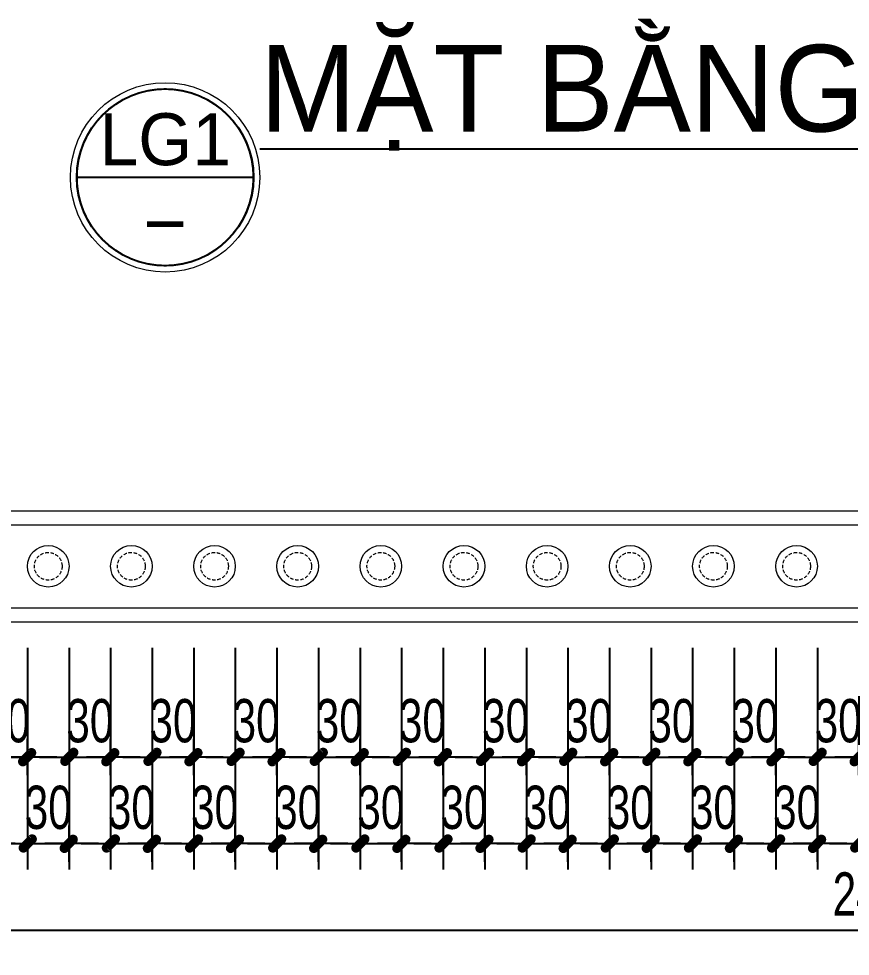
# Model space of a CAD drawing. Header units: inches. Extents: x 88947 to 296847, y 35049 to 161062.
# Drawn here: x 214519 to 215719, y 69585 to 70938 of the extents above; entities that cross this region are included whole.
import ezdxf
from ezdxf.enums import TextEntityAlignment as Align

# ---------------------------------------------------------------- set-up
doc = ezdxf.new("R2010")
doc.units = ezdxf.units.IN
doc.header["$MEASUREMENT"] = 0
doc.header["$PDMODE"] = 1
doc.linetypes.add('HIDDEN', pattern=[0.375, 0.25, -0.125])
for name, color, linetype, lineweight in [('A-Dims', 145, 'Continuous', 25), ('DIM', 7, 'Continuous', 25), ('KY HIEU', 4, 'Continuous', 25), ('THAY', 3, 'Continuous', 18)]:
    doc.layers.add(name, color=color, linetype=linetype, lineweight=lineweight)
doc.layers.add('NHO', color=8, linetype='Continuous')
doc.layers.add('text', color=2, linetype='Continuous')
doc.styles.add('FRANKO', font='VFRANKO.TTF')
doc.styles.add('TAS-MTEXT', font='VAVOB.TTF', dxfattribs={"width": 0.75})
doc.styles.add('VNCENTURYH', font='VHAVAN.TTF')
doc.styles.add('VNI-HELVE-CONDENSE', font='VNARIAL.TTF', dxfattribs={"width": 0.7})
doc.dimstyles.new('TAS-25', dxfattribs={"dimscale": 25, "dimtxt": 2.5, "dimasz": 0.7, "dimexe": 1.5, "dimexo": 1.5, "dimgap": 0.8, "dimtad": 1, "dimdec": 0, "dimlfac": 0.5, "dimzin": 3, "dimdsep": 46, "dimtxsty": 'VNI-HELVE-CONDENSE', "dimblk": 'TICK', "dimcen": 2.5, "dimclrt": 71, "dimazin": 2, "dimtfac": 0.75, "dimtdec": 0, "dimtix": 1, "dimtmove": 2, "dimatfit": 2, "dimldrblk": 'TICK123', "dimfxl": 1.5, "dimtolj": 1, "dimtzin": 0, "dimarcsym": 0})

# ---------------------------------------------------------------- blocks, each defined once
blk = doc.blocks.new('TICK')
at = {"layer": 'A-Dims', "color": 1}
for p, q in [((0, 1.5), (0, -1.5)), ((-2, 0), (2, 0))]:
    blk.add_line(p, q, dxfattribs=at)
at = {"layer": 'A-Dims', "color": 1, "const_width": 0.788}
blk.add_lwpolyline([(-0.334, -0.349), (0.383, 0.378)], dxfattribs=at)
at = {"layer": 'A-Dims', "color": 1, "const_width": 0.394}
for points in [[(0.244, 0.517, -0.414214), (0.523, 0.517, -1)], [(0.523, 0.517, -0.414214), (0.523, 0.238, -1)], [(-0.473, -0.21, 0.414214), (-0.473, -0.488, 1)], [(-0.473, -0.488, 0.414214), (-0.195, -0.488, 1)]]:
    blk.add_lwpolyline(points, format="xyb", dxfattribs=at)
blk = doc.blocks.new('*D1948')
at = {"layer": 'Defpoints', "color": 0}
for p in [(214471.8, 70067.6), (214531.8, 70067.6), (214531.8, 69872.3)]:
    blk.add_point(p, dxfattribs=at)
at = {"layer": 'DIM', "color": 0, "lineweight": -2}
for p, q in [((214471.8, 70030.1), (214471.8, 69834.8)), ((214531.8, 70030.1), (214531.8, 69834.8)), ((214454.3, 69872.3), (214436.8, 69872.3)), ((214471.8, 69872.3), (214531.8, 69872.3)), ((214549.3, 69872.3), (214566.8, 69872.3))]:
    blk.add_line(p, q, dxfattribs=at)
at = {"layer": 'DIM', "color": 0, "lineweight": -2, "xscale": 17.5, "yscale": 17.5, "zscale": 17.5}
blk.add_blockref('TICK', (214471.8, 69872.3), dxfattribs=at)
at = {"layer": 'DIM', "color": 0, "lineweight": -2, "xscale": 17.5, "yscale": 17.5, "zscale": 17.5, "rotation": 180}
blk.add_blockref('TICK', (214531.8, 69872.3), dxfattribs=at)
at = {"layer": 'DIM', "color": 71, "insert": (214501.8, 69924.3), "char_height": 62.5, "attachment_point": 5, "style": 'VNI-HELVE-CONDENSE'}
blk.add_mtext('\\A1;30', dxfattribs=at)
blk = doc.blocks.new('TICK123')
at = {"layer": 'A-Dims', "color": 1}
blk.add_lwpolyline([(0.046, 0, 0, 0.84, 0), (-2.111, 0, 8.4, 8.4, 0)], format="xyseb", dxfattribs=at)
blk = doc.blocks.new('*D1949')
at = {"layer": 'Defpoints', "color": 0}
for p in [(214531.8, 70067.6), (214591.8, 70067.6), (214591.8, 69747.3)]:
    blk.add_point(p, dxfattribs=at)
at = {"layer": 'DIM', "color": 0, "lineweight": -2}
for p, q in [((214531.8, 70030.1), (214531.8, 69709.8)), ((214591.8, 70030.1), (214591.8, 69709.8)), ((214514.3, 69747.3), (214496.8, 69747.3)), ((214531.8, 69747.3), (214591.8, 69747.3)), ((214609.3, 69747.3), (214626.8, 69747.3))]:
    blk.add_line(p, q, dxfattribs=at)
at = {"layer": 'DIM', "color": 0, "lineweight": -2, "xscale": 17.5, "yscale": 17.5, "zscale": 17.5}
blk.add_blockref('TICK', (214531.8, 69747.3), dxfattribs=at)
at = {"layer": 'DIM', "color": 0, "lineweight": -2, "xscale": 17.5, "yscale": 17.5, "zscale": 17.5, "rotation": 180}
blk.add_blockref('TICK', (214591.8, 69747.3), dxfattribs=at)
at = {"layer": 'DIM', "color": 71, "insert": (214561.8, 69799.3), "char_height": 62.5, "attachment_point": 5, "style": 'VNI-HELVE-CONDENSE'}
blk.add_mtext('\\A1;30', dxfattribs=at)
blk = doc.blocks.new('*D1950')
at = {"layer": 'Defpoints', "color": 0}
for p in [(214591.8, 70067.6), (214651.8, 70067.6), (214651.8, 69872.3)]:
    blk.add_point(p, dxfattribs=at)
at = {"layer": 'DIM', "color": 0, "lineweight": -2}
for p, q in [((214591.8, 70030.1), (214591.8, 69834.8)), ((214651.8, 70030.1), (214651.8, 69834.8)), ((214574.3, 69872.3), (214556.8, 69872.3)), ((214591.8, 69872.3), (214651.8, 69872.3)), ((214669.3, 69872.3), (214686.8, 69872.3))]:
    blk.add_line(p, q, dxfattribs=at)
at = {"layer": 'DIM', "color": 0, "lineweight": -2, "xscale": 17.5, "yscale": 17.5, "zscale": 17.5}
blk.add_blockref('TICK', (214591.8, 69872.3), dxfattribs=at)
at = {"layer": 'DIM', "color": 0, "lineweight": -2, "xscale": 17.5, "yscale": 17.5, "zscale": 17.5, "rotation": 180}
blk.add_blockref('TICK', (214651.8, 69872.3), dxfattribs=at)
at = {"layer": 'DIM', "color": 71, "insert": (214621.8, 69924.3), "char_height": 62.5, "attachment_point": 5, "style": 'VNI-HELVE-CONDENSE'}
blk.add_mtext('\\A1;30', dxfattribs=at)
blk = doc.blocks.new('*D1951')
at = {"layer": 'Defpoints', "color": 0}
for p in [(214651.8, 70067.6), (214711.8, 70067.6), (214711.8, 69747.3)]:
    blk.add_point(p, dxfattribs=at)
at = {"layer": 'DIM', "color": 0, "lineweight": -2}
for p, q in [((214651.8, 70030.1), (214651.8, 69709.8)), ((214711.8, 70030.1), (214711.8, 69709.8)), ((214634.3, 69747.3), (214616.8, 69747.3)), ((214651.8, 69747.3), (214711.8, 69747.3)), ((214729.3, 69747.3), (214746.8, 69747.3))]:
    blk.add_line(p, q, dxfattribs=at)
at = {"layer": 'DIM', "color": 0, "lineweight": -2, "xscale": 17.5, "yscale": 17.5, "zscale": 17.5}
blk.add_blockref('TICK', (214651.8, 69747.3), dxfattribs=at)
at = {"layer": 'DIM', "color": 0, "lineweight": -2, "xscale": 17.5, "yscale": 17.5, "zscale": 17.5, "rotation": 180}
blk.add_blockref('TICK', (214711.8, 69747.3), dxfattribs=at)
at = {"layer": 'DIM', "color": 71, "insert": (214681.8, 69799.3), "char_height": 62.5, "attachment_point": 5, "style": 'VNI-HELVE-CONDENSE'}
blk.add_mtext('\\A1;30', dxfattribs=at)
blk = doc.blocks.new('*D1952')
at = {"layer": 'Defpoints', "color": 0}
for p in [(214711.8, 70067.6), (214771.8, 70067.6), (214771.8, 69872.3)]:
    blk.add_point(p, dxfattribs=at)
at = {"layer": 'DIM', "color": 0, "lineweight": -2}
for p, q in [((214711.8, 70030.1), (214711.8, 69834.8)), ((214771.8, 70030.1), (214771.8, 69834.8)), ((214694.3, 69872.3), (214676.8, 69872.3)), ((214711.8, 69872.3), (214771.8, 69872.3)), ((214789.3, 69872.3), (214806.8, 69872.3))]:
    blk.add_line(p, q, dxfattribs=at)
at = {"layer": 'DIM', "color": 0, "lineweight": -2, "xscale": 17.5, "yscale": 17.5, "zscale": 17.5}
blk.add_blockref('TICK', (214711.8, 69872.3), dxfattribs=at)
at = {"layer": 'DIM', "color": 0, "lineweight": -2, "xscale": 17.5, "yscale": 17.5, "zscale": 17.5, "rotation": 180}
blk.add_blockref('TICK', (214771.8, 69872.3), dxfattribs=at)
at = {"layer": 'DIM', "color": 71, "insert": (214741.8, 69924.3), "char_height": 62.5, "attachment_point": 5, "style": 'VNI-HELVE-CONDENSE'}
blk.add_mtext('\\A1;30', dxfattribs=at)
blk = doc.blocks.new('*D1953')
at = {"layer": 'Defpoints', "color": 0}
for p in [(214771.8, 70067.6), (214831.8, 70067.6), (214831.8, 69747.3)]:
    blk.add_point(p, dxfattribs=at)
at = {"layer": 'DIM', "color": 0, "lineweight": -2}
for p, q in [((214771.8, 70030.1), (214771.8, 69709.8)), ((214831.8, 70030.1), (214831.8, 69709.8)), ((214754.3, 69747.3), (214736.8, 69747.3)), ((214771.8, 69747.3), (214831.8, 69747.3)), ((214849.3, 69747.3), (214866.8, 69747.3))]:
    blk.add_line(p, q, dxfattribs=at)
at = {"layer": 'DIM', "color": 0, "lineweight": -2, "xscale": 17.5, "yscale": 17.5, "zscale": 17.5}
blk.add_blockref('TICK', (214771.8, 69747.3), dxfattribs=at)
at = {"layer": 'DIM', "color": 0, "lineweight": -2, "xscale": 17.5, "yscale": 17.5, "zscale": 17.5, "rotation": 180}
blk.add_blockref('TICK', (214831.8, 69747.3), dxfattribs=at)
at = {"layer": 'DIM', "color": 71, "insert": (214801.8, 69799.3), "char_height": 62.5, "attachment_point": 5, "style": 'VNI-HELVE-CONDENSE'}
blk.add_mtext('\\A1;30', dxfattribs=at)
blk = doc.blocks.new('*D1954')
at = {"layer": 'Defpoints', "color": 0}
for p in [(214831.8, 70067.6), (214891.8, 70067.6), (214891.8, 69872.3)]:
    blk.add_point(p, dxfattribs=at)
at = {"layer": 'DIM', "color": 0, "lineweight": -2}
for p, q in [((214831.8, 70030.1), (214831.8, 69834.8)), ((214891.8, 70030.1), (214891.8, 69834.8)), ((214814.3, 69872.3), (214796.8, 69872.3)), ((214831.8, 69872.3), (214891.8, 69872.3)), ((214909.3, 69872.3), (214926.8, 69872.3))]:
    blk.add_line(p, q, dxfattribs=at)
at = {"layer": 'DIM', "color": 0, "lineweight": -2, "xscale": 17.5, "yscale": 17.5, "zscale": 17.5}
blk.add_blockref('TICK', (214831.8, 69872.3), dxfattribs=at)
at = {"layer": 'DIM', "color": 0, "lineweight": -2, "xscale": 17.5, "yscale": 17.5, "zscale": 17.5, "rotation": 180}
blk.add_blockref('TICK', (214891.8, 69872.3), dxfattribs=at)
at = {"layer": 'DIM', "color": 71, "insert": (214861.8, 69924.3), "char_height": 62.5, "attachment_point": 5, "style": 'VNI-HELVE-CONDENSE'}
blk.add_mtext('\\A1;30', dxfattribs=at)
blk = doc.blocks.new('*D1955')
at = {"layer": 'Defpoints', "color": 0}
for p in [(214891.8, 70067.6), (214951.8, 70067.6), (214951.8, 69747.3)]:
    blk.add_point(p, dxfattribs=at)
at = {"layer": 'DIM', "color": 0, "lineweight": -2}
for p, q in [((214891.8, 70030.1), (214891.8, 69709.8)), ((214951.8, 70030.1), (214951.8, 69709.8)), ((214874.3, 69747.3), (214856.8, 69747.3)), ((214891.8, 69747.3), (214951.8, 69747.3)), ((214969.3, 69747.3), (214986.8, 69747.3))]:
    blk.add_line(p, q, dxfattribs=at)
at = {"layer": 'DIM', "color": 0, "lineweight": -2, "xscale": 17.5, "yscale": 17.5, "zscale": 17.5}
blk.add_blockref('TICK', (214891.8, 69747.3), dxfattribs=at)
at = {"layer": 'DIM', "color": 0, "lineweight": -2, "xscale": 17.5, "yscale": 17.5, "zscale": 17.5, "rotation": 180}
blk.add_blockref('TICK', (214951.8, 69747.3), dxfattribs=at)
at = {"layer": 'DIM', "color": 71, "insert": (214921.8, 69799.3), "char_height": 62.5, "attachment_point": 5, "style": 'VNI-HELVE-CONDENSE'}
blk.add_mtext('\\A1;30', dxfattribs=at)
blk = doc.blocks.new('*D1956')
at = {"layer": 'Defpoints', "color": 0}
for p in [(214951.8, 70067.6), (215011.8, 70067.6), (215011.8, 69872.3)]:
    blk.add_point(p, dxfattribs=at)
at = {"layer": 'DIM', "color": 0, "lineweight": -2}
for p, q in [((214951.8, 70030.1), (214951.8, 69834.8)), ((215011.8, 70030.1), (215011.8, 69834.8)), ((214934.3, 69872.3), (214916.8, 69872.3)), ((214951.8, 69872.3), (215011.8, 69872.3)), ((215029.3, 69872.3), (215046.8, 69872.3))]:
    blk.add_line(p, q, dxfattribs=at)
at = {"layer": 'DIM', "color": 0, "lineweight": -2, "xscale": 17.5, "yscale": 17.5, "zscale": 17.5}
blk.add_blockref('TICK', (214951.8, 69872.3), dxfattribs=at)
at = {"layer": 'DIM', "color": 0, "lineweight": -2, "xscale": 17.5, "yscale": 17.5, "zscale": 17.5, "rotation": 180}
blk.add_blockref('TICK', (215011.8, 69872.3), dxfattribs=at)
at = {"layer": 'DIM', "color": 71, "insert": (214981.8, 69924.3), "char_height": 62.5, "attachment_point": 5, "style": 'VNI-HELVE-CONDENSE'}
blk.add_mtext('\\A1;30', dxfattribs=at)
blk = doc.blocks.new('*D1957')
at = {"layer": 'Defpoints', "color": 0}
for p in [(215011.8, 70067.6), (215071.8, 70067.6), (215071.8, 69747.3)]:
    blk.add_point(p, dxfattribs=at)
at = {"layer": 'DIM', "color": 0, "lineweight": -2}
for p, q in [((215011.8, 70030.1), (215011.8, 69709.8)), ((215071.8, 70030.1), (215071.8, 69709.8)), ((214994.3, 69747.3), (214976.8, 69747.3)), ((215011.8, 69747.3), (215071.8, 69747.3)), ((215089.3, 69747.3), (215106.8, 69747.3))]:
    blk.add_line(p, q, dxfattribs=at)
at = {"layer": 'DIM', "color": 0, "lineweight": -2, "xscale": 17.5, "yscale": 17.5, "zscale": 17.5}
blk.add_blockref('TICK', (215011.8, 69747.3), dxfattribs=at)
at = {"layer": 'DIM', "color": 0, "lineweight": -2, "xscale": 17.5, "yscale": 17.5, "zscale": 17.5, "rotation": 180}
blk.add_blockref('TICK', (215071.8, 69747.3), dxfattribs=at)
at = {"layer": 'DIM', "color": 71, "insert": (215041.8, 69799.3), "char_height": 62.5, "attachment_point": 5, "style": 'VNI-HELVE-CONDENSE'}
blk.add_mtext('\\A1;30', dxfattribs=at)
blk = doc.blocks.new('*D1958')
at = {"layer": 'Defpoints', "color": 0}
for p in [(215071.8, 70067.6), (215131.8, 70067.6), (215131.8, 69872.3)]:
    blk.add_point(p, dxfattribs=at)
at = {"layer": 'DIM', "color": 0, "lineweight": -2}
for p, q in [((215071.8, 70030.1), (215071.8, 69834.8)), ((215131.8, 70030.1), (215131.8, 69834.8)), ((215054.3, 69872.3), (215036.8, 69872.3)), ((215071.8, 69872.3), (215131.8, 69872.3)), ((215149.3, 69872.3), (215166.8, 69872.3))]:
    blk.add_line(p, q, dxfattribs=at)
at = {"layer": 'DIM', "color": 0, "lineweight": -2, "xscale": 17.5, "yscale": 17.5, "zscale": 17.5}
blk.add_blockref('TICK', (215071.8, 69872.3), dxfattribs=at)
at = {"layer": 'DIM', "color": 0, "lineweight": -2, "xscale": 17.5, "yscale": 17.5, "zscale": 17.5, "rotation": 180}
blk.add_blockref('TICK', (215131.8, 69872.3), dxfattribs=at)
at = {"layer": 'DIM', "color": 71, "insert": (215101.8, 69924.3), "char_height": 62.5, "attachment_point": 5, "style": 'VNI-HELVE-CONDENSE'}
blk.add_mtext('\\A1;30', dxfattribs=at)
blk = doc.blocks.new('*D1959')
at = {"layer": 'Defpoints', "color": 0}
for p in [(215131.8, 70067.6), (215191.8, 70067.6), (215191.8, 69747.3)]:
    blk.add_point(p, dxfattribs=at)
at = {"layer": 'DIM', "color": 0, "lineweight": -2}
for p, q in [((215131.8, 70030.1), (215131.8, 69709.8)), ((215191.8, 70030.1), (215191.8, 69709.8)), ((215114.3, 69747.3), (215096.8, 69747.3)), ((215131.8, 69747.3), (215191.8, 69747.3)), ((215209.3, 69747.3), (215226.8, 69747.3))]:
    blk.add_line(p, q, dxfattribs=at)
at = {"layer": 'DIM', "color": 0, "lineweight": -2, "xscale": 17.5, "yscale": 17.5, "zscale": 17.5}
blk.add_blockref('TICK', (215131.8, 69747.3), dxfattribs=at)
at = {"layer": 'DIM', "color": 0, "lineweight": -2, "xscale": 17.5, "yscale": 17.5, "zscale": 17.5, "rotation": 180}
blk.add_blockref('TICK', (215191.8, 69747.3), dxfattribs=at)
at = {"layer": 'DIM', "color": 71, "insert": (215161.8, 69799.3), "char_height": 62.5, "attachment_point": 5, "style": 'VNI-HELVE-CONDENSE'}
blk.add_mtext('\\A1;30', dxfattribs=at)
blk = doc.blocks.new('*D1960')
at = {"layer": 'Defpoints', "color": 0}
for p in [(215191.8, 70067.6), (215251.8, 70067.6), (215251.8, 69872.3)]:
    blk.add_point(p, dxfattribs=at)
at = {"layer": 'DIM', "color": 0, "lineweight": -2}
for p, q in [((215191.8, 70030.1), (215191.8, 69834.8)), ((215251.8, 70030.1), (215251.8, 69834.8)), ((215174.3, 69872.3), (215156.8, 69872.3)), ((215191.8, 69872.3), (215251.8, 69872.3)), ((215269.3, 69872.3), (215286.8, 69872.3))]:
    blk.add_line(p, q, dxfattribs=at)
at = {"layer": 'DIM', "color": 0, "lineweight": -2, "xscale": 17.5, "yscale": 17.5, "zscale": 17.5}
blk.add_blockref('TICK', (215191.8, 69872.3), dxfattribs=at)
at = {"layer": 'DIM', "color": 0, "lineweight": -2, "xscale": 17.5, "yscale": 17.5, "zscale": 17.5, "rotation": 180}
blk.add_blockref('TICK', (215251.8, 69872.3), dxfattribs=at)
at = {"layer": 'DIM', "color": 71, "insert": (215221.8, 69924.3), "char_height": 62.5, "attachment_point": 5, "style": 'VNI-HELVE-CONDENSE'}
blk.add_mtext('\\A1;30', dxfattribs=at)
blk = doc.blocks.new('*D1961')
at = {"layer": 'Defpoints', "color": 0}
for p in [(215251.8, 70067.6), (215311.8, 70067.6), (215311.8, 69747.3)]:
    blk.add_point(p, dxfattribs=at)
at = {"layer": 'DIM', "color": 0, "lineweight": -2}
for p, q in [((215251.8, 70030.1), (215251.8, 69709.8)), ((215311.8, 70030.1), (215311.8, 69709.8)), ((215234.3, 69747.3), (215216.8, 69747.3)), ((215251.8, 69747.3), (215311.8, 69747.3)), ((215329.3, 69747.3), (215346.8, 69747.3))]:
    blk.add_line(p, q, dxfattribs=at)
at = {"layer": 'DIM', "color": 0, "lineweight": -2, "xscale": 17.5, "yscale": 17.5, "zscale": 17.5}
blk.add_blockref('TICK', (215251.8, 69747.3), dxfattribs=at)
at = {"layer": 'DIM', "color": 0, "lineweight": -2, "xscale": 17.5, "yscale": 17.5, "zscale": 17.5, "rotation": 180}
blk.add_blockref('TICK', (215311.8, 69747.3), dxfattribs=at)
at = {"layer": 'DIM', "color": 71, "insert": (215281.8, 69799.3), "char_height": 62.5, "attachment_point": 5, "style": 'VNI-HELVE-CONDENSE'}
blk.add_mtext('\\A1;30', dxfattribs=at)
blk = doc.blocks.new('*D1962')
at = {"layer": 'Defpoints', "color": 0}
for p in [(215311.8, 70067.6), (215371.8, 70067.6), (215371.8, 69872.3)]:
    blk.add_point(p, dxfattribs=at)
at = {"layer": 'DIM', "color": 0, "lineweight": -2}
for p, q in [((215311.8, 70030.1), (215311.8, 69834.8)), ((215371.8, 70030.1), (215371.8, 69834.8)), ((215294.3, 69872.3), (215276.8, 69872.3)), ((215311.8, 69872.3), (215371.8, 69872.3)), ((215389.3, 69872.3), (215406.8, 69872.3))]:
    blk.add_line(p, q, dxfattribs=at)
at = {"layer": 'DIM', "color": 0, "lineweight": -2, "xscale": 17.5, "yscale": 17.5, "zscale": 17.5}
blk.add_blockref('TICK', (215311.8, 69872.3), dxfattribs=at)
at = {"layer": 'DIM', "color": 0, "lineweight": -2, "xscale": 17.5, "yscale": 17.5, "zscale": 17.5, "rotation": 180}
blk.add_blockref('TICK', (215371.8, 69872.3), dxfattribs=at)
at = {"layer": 'DIM', "color": 71, "insert": (215341.8, 69924.3), "char_height": 62.5, "attachment_point": 5, "style": 'VNI-HELVE-CONDENSE'}
blk.add_mtext('\\A1;30', dxfattribs=at)
blk = doc.blocks.new('*D1963')
at = {"layer": 'Defpoints', "color": 0}
for p in [(215371.8, 70067.6), (215431.8, 70067.6), (215431.8, 69747.3)]:
    blk.add_point(p, dxfattribs=at)
at = {"layer": 'DIM', "color": 0, "lineweight": -2}
for p, q in [((215371.8, 70030.1), (215371.8, 69709.8)), ((215431.8, 70030.1), (215431.8, 69709.8)), ((215354.3, 69747.3), (215336.8, 69747.3)), ((215371.8, 69747.3), (215431.8, 69747.3)), ((215449.3, 69747.3), (215466.8, 69747.3))]:
    blk.add_line(p, q, dxfattribs=at)
at = {"layer": 'DIM', "color": 0, "lineweight": -2, "xscale": 17.5, "yscale": 17.5, "zscale": 17.5}
blk.add_blockref('TICK', (215371.8, 69747.3), dxfattribs=at)
at = {"layer": 'DIM', "color": 0, "lineweight": -2, "xscale": 17.5, "yscale": 17.5, "zscale": 17.5, "rotation": 180}
blk.add_blockref('TICK', (215431.8, 69747.3), dxfattribs=at)
at = {"layer": 'DIM', "color": 71, "insert": (215401.8, 69799.3), "char_height": 62.5, "attachment_point": 5, "style": 'VNI-HELVE-CONDENSE'}
blk.add_mtext('\\A1;30', dxfattribs=at)
blk = doc.blocks.new('*D1964')
at = {"layer": 'Defpoints', "color": 0}
for p in [(215431.8, 70067.6), (215491.8, 70067.6), (215491.8, 69872.3)]:
    blk.add_point(p, dxfattribs=at)
at = {"layer": 'DIM', "color": 0, "lineweight": -2}
for p, q in [((215431.8, 70030.1), (215431.8, 69834.8)), ((215491.8, 70030.1), (215491.8, 69834.8)), ((215414.3, 69872.3), (215396.8, 69872.3)), ((215431.8, 69872.3), (215491.8, 69872.3)), ((215509.3, 69872.3), (215526.8, 69872.3))]:
    blk.add_line(p, q, dxfattribs=at)
at = {"layer": 'DIM', "color": 0, "lineweight": -2, "xscale": 17.5, "yscale": 17.5, "zscale": 17.5}
blk.add_blockref('TICK', (215431.8, 69872.3), dxfattribs=at)
at = {"layer": 'DIM', "color": 0, "lineweight": -2, "xscale": 17.5, "yscale": 17.5, "zscale": 17.5, "rotation": 180}
blk.add_blockref('TICK', (215491.8, 69872.3), dxfattribs=at)
at = {"layer": 'DIM', "color": 71, "insert": (215461.8, 69924.3), "char_height": 62.5, "attachment_point": 5, "style": 'VNI-HELVE-CONDENSE'}
blk.add_mtext('\\A1;30', dxfattribs=at)
blk = doc.blocks.new('*D1965')
at = {"layer": 'Defpoints', "color": 0}
for p in [(215491.8, 70067.6), (215551.8, 70067.6), (215551.8, 69747.3)]:
    blk.add_point(p, dxfattribs=at)
at = {"layer": 'DIM', "color": 0, "lineweight": -2}
for p, q in [((215491.8, 70030.1), (215491.8, 69709.8)), ((215551.8, 70030.1), (215551.8, 69709.8)), ((215474.3, 69747.3), (215456.8, 69747.3)), ((215491.8, 69747.3), (215551.8, 69747.3)), ((215569.3, 69747.3), (215586.8, 69747.3))]:
    blk.add_line(p, q, dxfattribs=at)
at = {"layer": 'DIM', "color": 0, "lineweight": -2, "xscale": 17.5, "yscale": 17.5, "zscale": 17.5}
blk.add_blockref('TICK', (215491.8, 69747.3), dxfattribs=at)
at = {"layer": 'DIM', "color": 0, "lineweight": -2, "xscale": 17.5, "yscale": 17.5, "zscale": 17.5, "rotation": 180}
blk.add_blockref('TICK', (215551.8, 69747.3), dxfattribs=at)
at = {"layer": 'DIM', "color": 71, "insert": (215521.8, 69799.3), "char_height": 62.5, "attachment_point": 5, "style": 'VNI-HELVE-CONDENSE'}
blk.add_mtext('\\A1;30', dxfattribs=at)
blk = doc.blocks.new('*D1966')
at = {"layer": 'Defpoints', "color": 0}
for p in [(215551.8, 70067.6), (215611.8, 70067.6), (215611.8, 69872.3)]:
    blk.add_point(p, dxfattribs=at)
at = {"layer": 'DIM', "color": 0, "lineweight": -2}
for p, q in [((215551.8, 70030.1), (215551.8, 69834.8)), ((215611.8, 70030.1), (215611.8, 69834.8)), ((215534.3, 69872.3), (215516.8, 69872.3)), ((215551.8, 69872.3), (215611.8, 69872.3)), ((215629.3, 69872.3), (215646.8, 69872.3))]:
    blk.add_line(p, q, dxfattribs=at)
at = {"layer": 'DIM', "color": 0, "lineweight": -2, "xscale": 17.5, "yscale": 17.5, "zscale": 17.5}
blk.add_blockref('TICK', (215551.8, 69872.3), dxfattribs=at)
at = {"layer": 'DIM', "color": 0, "lineweight": -2, "xscale": 17.5, "yscale": 17.5, "zscale": 17.5, "rotation": 180}
blk.add_blockref('TICK', (215611.8, 69872.3), dxfattribs=at)
at = {"layer": 'DIM', "color": 71, "insert": (215581.8, 69924.3), "char_height": 62.5, "attachment_point": 5, "style": 'VNI-HELVE-CONDENSE'}
blk.add_mtext('\\A1;30', dxfattribs=at)
blk = doc.blocks.new('*D1967')
at = {"layer": 'Defpoints', "color": 0}
for p in [(215611.8, 70067.6), (215671.8, 70067.6), (215671.8, 69747.3)]:
    blk.add_point(p, dxfattribs=at)
at = {"layer": 'DIM', "color": 0, "lineweight": -2}
for p, q in [((215611.8, 70030.1), (215611.8, 69709.8)), ((215671.8, 70030.1), (215671.8, 69709.8)), ((215594.3, 69747.3), (215576.8, 69747.3)), ((215611.8, 69747.3), (215671.8, 69747.3)), ((215689.3, 69747.3), (215706.8, 69747.3))]:
    blk.add_line(p, q, dxfattribs=at)
at = {"layer": 'DIM', "color": 0, "lineweight": -2, "xscale": 17.5, "yscale": 17.5, "zscale": 17.5}
blk.add_blockref('TICK', (215611.8, 69747.3), dxfattribs=at)
at = {"layer": 'DIM', "color": 0, "lineweight": -2, "xscale": 17.5, "yscale": 17.5, "zscale": 17.5, "rotation": 180}
blk.add_blockref('TICK', (215671.8, 69747.3), dxfattribs=at)
at = {"layer": 'DIM', "color": 71, "insert": (215641.8, 69799.3), "char_height": 62.5, "attachment_point": 5, "style": 'VNI-HELVE-CONDENSE'}
blk.add_mtext('\\A1;30', dxfattribs=at)
blk = doc.blocks.new('*D1968')
at = {"layer": 'Defpoints', "color": 0}
for p in [(215671.8, 70067.6), (215731.8, 70067.6), (215731.8, 69872.3)]:
    blk.add_point(p, dxfattribs=at)
at = {"layer": 'DIM', "color": 0, "lineweight": -2}
for p, q in [((215671.8, 70030.1), (215671.8, 69834.8)), ((215731.8, 70030.1), (215731.8, 69834.8)), ((215654.3, 69872.3), (215636.8, 69872.3)), ((215671.8, 69872.3), (215731.8, 69872.3)), ((215749.3, 69872.3), (215766.8, 69872.3))]:
    blk.add_line(p, q, dxfattribs=at)
at = {"layer": 'DIM', "color": 0, "lineweight": -2, "xscale": 17.5, "yscale": 17.5, "zscale": 17.5}
blk.add_blockref('TICK', (215671.8, 69872.3), dxfattribs=at)
at = {"layer": 'DIM', "color": 0, "lineweight": -2, "xscale": 17.5, "yscale": 17.5, "zscale": 17.5, "rotation": 180}
blk.add_blockref('TICK', (215731.8, 69872.3), dxfattribs=at)
at = {"layer": 'DIM', "color": 71, "insert": (215701.8, 69924.3), "char_height": 62.5, "attachment_point": 5, "style": 'VNI-HELVE-CONDENSE'}
blk.add_mtext('\\A1;30', dxfattribs=at)
blk = doc.blocks.new('*D1969')
at = {"layer": 'Defpoints', "color": 0}
for p in [(215731.8, 70067.6), (215791.8, 70067.6), (215791.8, 69747.3)]:
    blk.add_point(p, dxfattribs=at)
at = {"layer": 'DIM', "color": 0, "lineweight": -2}
for p, q in [((215731.8, 70030.1), (215731.8, 69709.8)), ((215791.8, 70030.1), (215791.8, 69709.8)), ((215714.3, 69747.3), (215696.8, 69747.3)), ((215731.8, 69747.3), (215791.8, 69747.3)), ((215809.3, 69747.3), (215826.8, 69747.3))]:
    blk.add_line(p, q, dxfattribs=at)
at = {"layer": 'DIM', "color": 0, "lineweight": -2, "xscale": 17.5, "yscale": 17.5, "zscale": 17.5}
blk.add_blockref('TICK', (215731.8, 69747.3), dxfattribs=at)
at = {"layer": 'DIM', "color": 0, "lineweight": -2, "xscale": 17.5, "yscale": 17.5, "zscale": 17.5, "rotation": 180}
blk.add_blockref('TICK', (215791.8, 69747.3), dxfattribs=at)
at = {"layer": 'DIM', "color": 71, "insert": (215761.8, 69799.3), "char_height": 62.5, "attachment_point": 5, "style": 'VNI-HELVE-CONDENSE'}
blk.add_mtext('\\A1;30', dxfattribs=at)
blk = doc.blocks.new('*D2009')
at = {"layer": 'Defpoints', "color": 0}
for p in [(213361.8, 70067.6), (218161.8, 70067.6), (218161.8, 69622.3)]:
    blk.add_point(p, dxfattribs=at)
at = {"layer": 'DIM', "color": 0, "lineweight": -2}
for p, q in [((213361.8, 70030.1), (213361.8, 69584.8)), ((218161.8, 70030.1), (218161.8, 69584.8)), ((213379.3, 69622.3), (218144.3, 69622.3))]:
    blk.add_line(p, q, dxfattribs=at)
at = {"layer": 'DIM', "color": 0, "lineweight": -2, "xscale": 17.5, "yscale": 17.5, "zscale": 17.5, "rotation": 180}
blk.add_blockref('TICK', (213361.8, 69622.3), dxfattribs=at)
at = {"layer": 'DIM', "color": 0, "lineweight": -2, "xscale": 17.5, "yscale": 17.5, "zscale": 17.5}
blk.add_blockref('TICK', (218161.8, 69622.3), dxfattribs=at)
at = {"layer": 'DIM', "color": 71, "insert": (215761.8, 69674.2), "char_height": 62.5, "attachment_point": 5, "style": 'VNI-HELVE-CONDENSE'}
blk.add_mtext('\\A1;2400', dxfattribs=at)

msp = doc.modelspace()

# ---------------------------------------------------------------- linework, layer by layer
at = {"layer": 'KY HIEU'}
msp.add_line((214858, 70708.8), (214603, 70708.8), dxfattribs=at)
at = {"layer": 'KY HIEU', "const_width": 2.75}
msp.add_lwpolyline([(214603.1, 70708.8, 1), (214857.9, 70708.8, 1)], format="xyb", close=True, dxfattribs=at)
at = {"layer": 'NHO'}
msp.add_circle((214730.5, 70708.8), 127.5, dxfattribs=at)
at = {"layer": 'THAY'}
for p, q in [((213361.8, 70227.6), (218161.8, 70227.6)), ((213361.8, 70207.6), (218161.8, 70207.6)), ((213361.8, 70087.6), (218161.8, 70087.6)), ((213361.8, 70067.6), (218161.8, 70067.6))]:
    msp.add_line(p, q, dxfattribs=at)
at = {"layer": 'THAY', "color": 8}
msp.add_circle((214730.5, 70708.8), 136.6, dxfattribs=at)
at = {"layer": 'THAY'}
for centre in [(214561.8, 70147.6), (214681.8, 70147.6), (214801.8, 70147.6), (214921.8, 70147.6), (215041.8, 70147.6), (215161.8, 70147.6), (215281.8, 70147.6), (215401.8, 70147.6), (215521.8, 70147.6), (215641.8, 70147.6)]:
    msp.add_circle(centre, 30, dxfattribs=at)
at = {"layer": 'THAY', "linetype": 'HIDDEN', "ltscale": 20}
for centre in [(214561.8, 70147.6), (214681.8, 70147.6), (214801.8, 70147.6), (214921.8, 70147.6), (215041.8, 70147.6), (215161.8, 70147.6), (215281.8, 70147.6), (215401.8, 70147.6), (215521.8, 70147.6), (215641.8, 70147.6)]:
    msp.add_circle(centre, 20, dxfattribs=at)

# ---------------------------------------------------------------- texts
at = {"layer": 'text', "style": 'FRANKO'}
msp.add_text('LG1', height=75, dxfattribs=at).set_placement((214730.7, 70726.3), align=Align.CENTER)
at = {"layer": 'text', "style": 'TAS-MTEXT', "width": 0.75}
msp.add_text('_', height=90, dxfattribs=at).set_placement((214730.7, 70663.2), align=Align.CENTER)
at = {"layer": 'text', "insert": (214867.1, 70899.9), "char_height": 125, "width": 6721.758, "attachment_point": 1, "style": 'VNCENTURYH'}
msp.add_mtext('{\\fVNI-Franko|b0|i0|c0|p2;\\LMAËT BAÈNG LAM GOÃ 1 \\H0.8x;TL: 1/25}', dxfattribs=at)

# ---------------------------------------------------------------- dimensions: what is measured, and where the dimension line sits
at = {"layer": 'DIM'}
for base, p1, p2, picture, middle in [((218161.8, 69622.3), (213361.8, 70067.6), (218161.8, 70067.6), '*D2009', (215761.8, 69674.2)), ((214531.8, 69872.3), (214471.8, 70067.6), (214531.8, 70067.6), '*D1948', (214501.8, 69924.3)), ((214591.8, 69747.3), (214531.8, 70067.6), (214591.8, 70067.6), '*D1949', (214561.8, 69799.3)), ((214651.8, 69872.3), (214591.8, 70067.6), (214651.8, 70067.6), '*D1950', (214621.8, 69924.3)), ((214711.8, 69747.3), (214651.8, 70067.6), (214711.8, 70067.6), '*D1951', (214681.8, 69799.3)), ((214771.8, 69872.3), (214711.8, 70067.6), (214771.8, 70067.6), '*D1952', (214741.8, 69924.3)), ((214831.8, 69747.3), (214771.8, 70067.6), (214831.8, 70067.6), '*D1953', (214801.8, 69799.3)), ((214891.8, 69872.3), (214831.8, 70067.6), (214891.8, 70067.6), '*D1954', (214861.8, 69924.3)), ((214951.8, 69747.3), (214891.8, 70067.6), (214951.8, 70067.6), '*D1955', (214921.8, 69799.3)), ((215011.8, 69872.3), (214951.8, 70067.6), (215011.8, 70067.6), '*D1956', (214981.8, 69924.3)), ((215071.8, 69747.3), (215011.8, 70067.6), (215071.8, 70067.6), '*D1957', (215041.8, 69799.3)), ((215131.8, 69872.3), (215071.8, 70067.6), (215131.8, 70067.6), '*D1958', (215101.8, 69924.3)), ((215191.8, 69747.3), (215131.8, 70067.6), (215191.8, 70067.6), '*D1959', (215161.8, 69799.3)), ((215251.8, 69872.3), (215191.8, 70067.6), (215251.8, 70067.6), '*D1960', (215221.8, 69924.3)), ((215311.8, 69747.3), (215251.8, 70067.6), (215311.8, 70067.6), '*D1961', (215281.8, 69799.3)), ((215371.8, 69872.3), (215311.8, 70067.6), (215371.8, 70067.6), '*D1962', (215341.8, 69924.3)), ((215431.8, 69747.3), (215371.8, 70067.6), (215431.8, 70067.6), '*D1963', (215401.8, 69799.3)), ((215491.8, 69872.3), (215431.8, 70067.6), (215491.8, 70067.6), '*D1964', (215461.8, 69924.3)), ((215551.8, 69747.3), (215491.8, 70067.6), (215551.8, 70067.6), '*D1965', (215521.8, 69799.3)), ((215611.8, 69872.3), (215551.8, 70067.6), (215611.8, 70067.6), '*D1966', (215581.8, 69924.3)), ((215671.8, 69747.3), (215611.8, 70067.6), (215671.8, 70067.6), '*D1967', (215641.8, 69799.3)), ((215731.8, 69872.3), (215671.8, 70067.6), (215731.8, 70067.6), '*D1968', (215701.8, 69924.3)), ((215791.8, 69747.3), (215731.8, 70067.6), (215791.8, 70067.6), '*D1969', (215761.8, 69799.3))]:
    dim = msp.add_linear_dim(base=base, p1=p1, p2=p2, dimstyle='TAS-25', dxfattribs=at)
    dim.commit()
    dim.dimension.update_dxf_attribs({"geometry": picture, "text_midpoint": middle})

doc.saveas('drawing.dxf')
